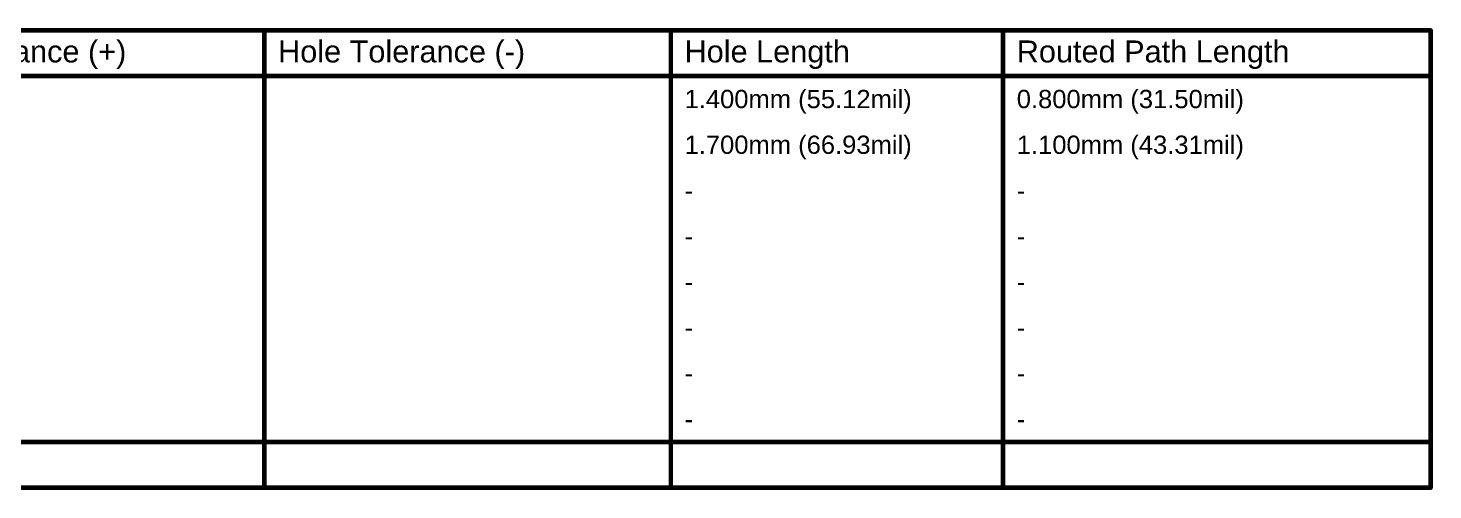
# Model space of a CAD drawing. Header units: inches. Extents: x -2 to 343, y -53 to 63.
# Drawn here: x 226.2 to 343.2, y 24.7 to 63.2 of the extents above; entities that cross this region are included whole.
import ezdxf

# ---------------------------------------------------------------- set-up
doc = ezdxf.new("R2010")
doc.units = ezdxf.units.IN
doc.layers.add('Drill Drawing', color=1, linetype='Continuous')
doc.styles.add('Arial', font='', dxfattribs={"height": 0.2})
doc.styles.get('Arial').set_extended_font_data('Arial')

msp = doc.modelspace()

# ---------------------------------------------------------------- linework, layer by layer
at = {"layer": 'Drill Drawing'}
for points in [[(2.22, 62.99, 0.381, 0.381, 0), (343.05, 62.99, 0.381, 0.381, 0)], [(245.87, 24.89, 0.381, 0.381, 0), (245.87, 62.99, 0.381, 0.381, 0)], [(279.74, 24.89, 0.381, 0.381, 0), (279.74, 62.99, 0.381, 0.381, 0)], [(307.42, 24.89, 0.381, 0.381, 0), (307.42, 62.99, 0.381, 0.381, 0)], [(343.05, 24.89, 0.381, 0.381, 0), (343.05, 62.99, 0.381, 0.381, 0)], [(2.22, 59.18, 0.381, 0.381, 0), (343.05, 59.18, 0.381, 0.381, 0)], [(2.22, 28.7, 0.381, 0.381, 0), (343.05, 28.7, 0.381, 0.381, 0)], [(2.22, 24.89, 0.381, 0.381, 0), (343.05, 24.89, 0.381, 0.381, 0)]]:
    msp.add_lwpolyline(points, format="xyseb", dxfattribs=at)
for points in [[(245.77, 62.99, 0.191, 0.191, 1), (245.96, 62.99, 0.191, 0.191, 1)], [(279.65, 62.99, 0.191, 0.191, 1), (279.84, 62.99, 0.191, 0.191, 1)], [(307.32, 62.99, 0.191, 0.191, 1), (307.51, 62.99, 0.191, 0.191, 1)], [(342.95, 62.99, 0.191, 0.191, 1), (343.14, 62.99, 0.191, 0.191, 1)], [(342.95, 62.99, 0.191, 0.191, 1), (343.14, 62.99, 0.191, 0.191, 1)], [(342.95, 59.18, 0.191, 0.191, 1), (343.14, 59.18, 0.191, 0.191, 1)], [(342.95, 28.7, 0.191, 0.191, 1), (343.14, 28.7, 0.191, 0.191, 1)], [(245.77, 24.89, 0.191, 0.191, 1), (245.96, 24.89, 0.191, 0.191, 1)], [(279.65, 24.89, 0.191, 0.191, 1), (279.84, 24.89, 0.191, 0.191, 1)], [(307.32, 24.89, 0.191, 0.191, 1), (307.51, 24.89, 0.191, 0.191, 1)], [(342.95, 24.89, 0.191, 0.191, 1), (343.14, 24.89, 0.191, 0.191, 1)], [(342.95, 24.89, 0.191, 0.191, 1), (343.14, 24.89, 0.191, 0.191, 1)]]:
    msp.add_lwpolyline(points, format="xyseb", close=True, dxfattribs=at)

# ---------------------------------------------------------------- texts
at = {"layer": 'Drill Drawing', "style": 'Arial'}
for s, height, p in [('Hole Tolerance (+)', 1.8288, (213.14, 60.32)), ('Hole Tolerance (-)', 1.8288, (247.01, 60.32)), ('Hole Length', 1.8288, (280.88, 60.32)), ('Routed Path Length', 1.8288, (308.56, 60.32)), ('1.400mm (55.12mil)', 1.524, (280.88, 56.51)), ('0.800mm (31.50mil)', 1.524, (308.56, 56.51)), ('1.700mm (66.93mil)', 1.524, (280.88, 52.7)), ('1.100mm (43.31mil)', 1.524, (308.56, 52.7)), ('-', 1.52, (280.88, 48.89)), ('-', 1.52, (308.56, 48.89)), ('-', 1.52, (280.88, 45.08)), ('-', 1.52, (308.56, 45.08)), ('-', 1.52, (280.88, 41.27)), ('-', 1.52, (308.56, 41.27)), ('-', 1.52, (280.88, 37.46)), ('-', 1.52, (308.56, 37.46)), ('-', 1.52, (280.88, 33.65)), ('-', 1.52, (308.56, 33.65)), ('-', 1.52, (280.88, 29.84)), ('-', 1.52, (308.56, 29.84))]:
    msp.add_text(s, height=height, dxfattribs=at).set_placement(p)

doc.saveas('drawing.dxf')
